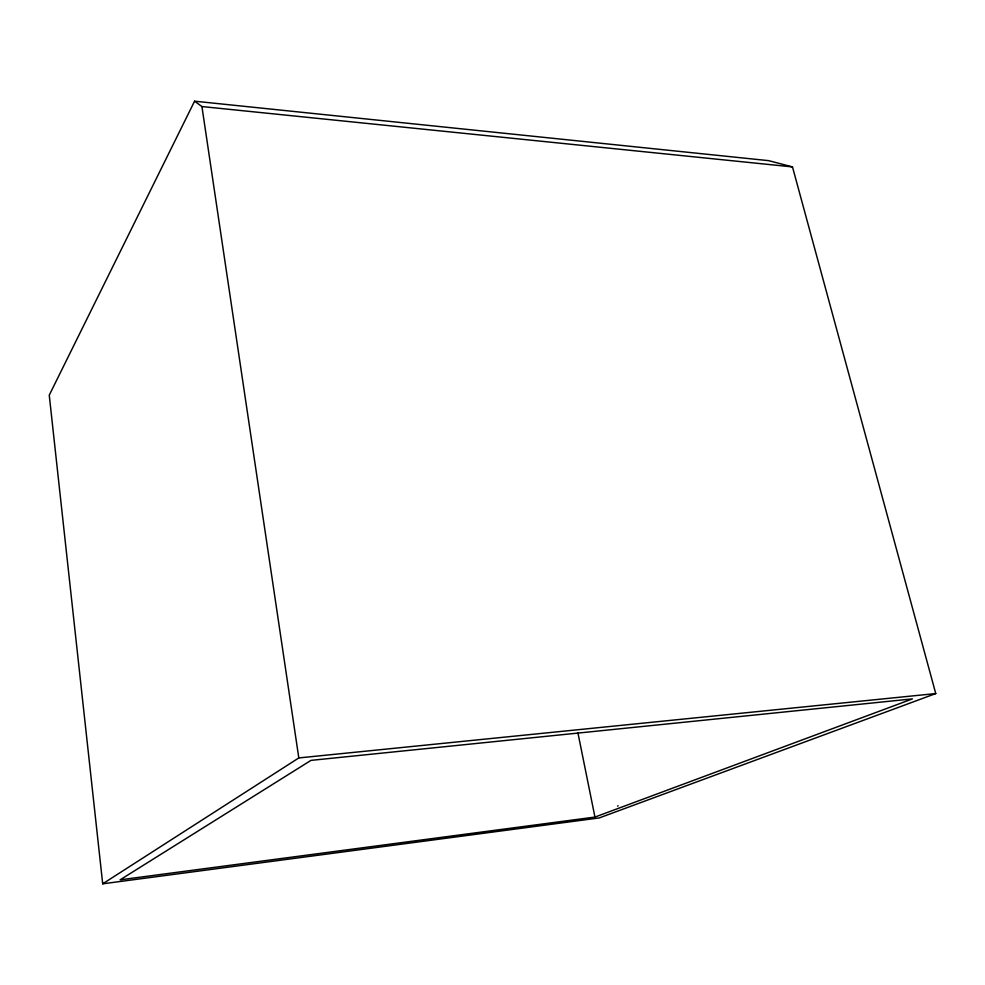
<?xml version="1.0" encoding="UTF-8"?>
<svg xmlns="http://www.w3.org/2000/svg" width="985" height="985" viewBox="0 0 985 985"><rect width="100%" height="100%" fill="white"/><g stroke="black" fill="none" stroke-linecap="round" stroke-linejoin="round"><path stroke-width="1.48" d="M194.574 101.184L49.25 395.182L102.699 883.816L599.249 817.932L935.75 693.575L792.482 166.908L768.669 160.653L194.574 101.184L201.925 106.552L792.482 166.908M102.699 883.816L298.812 757.933L935.75 693.575M617.521 806.075L618.174 805.816M594.952 817.07L912.442 698.894L311.001 760.371L120.121 879.827L594.952 817.07L577.924 732.889M201.925 106.552L298.812 757.933"/></g></svg>
